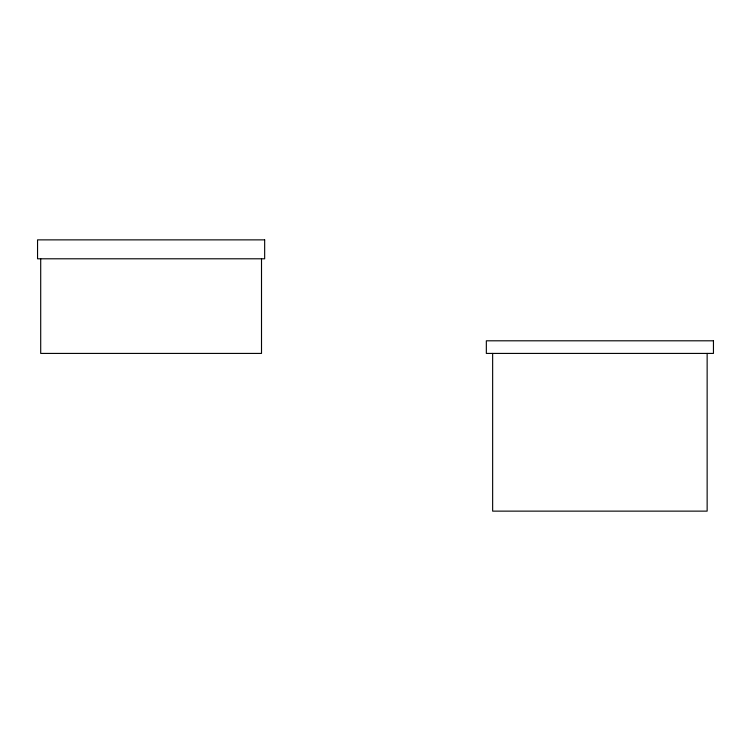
<?xml version="1.0" encoding="UTF-8"?>
<svg xmlns="http://www.w3.org/2000/svg" width="751" height="751" viewBox="0 0 751 751"><rect width="100%" height="100%" fill="white"/><g stroke="black" fill="none" stroke-linecap="round" stroke-linejoin="round"><path stroke-width="1.13" d="M707.142 353.421L707.142 511.131L492.647 511.131L492.647 353.421M261.508 258.795L261.508 353.421L40.704 353.421L40.704 258.795M264.662 239.869L37.55 239.869L37.55 258.795L264.662 258.795L264.662 239.869M713.45 340.804L486.338 340.804L486.338 353.421L713.45 353.421L713.45 340.804"/></g></svg>
